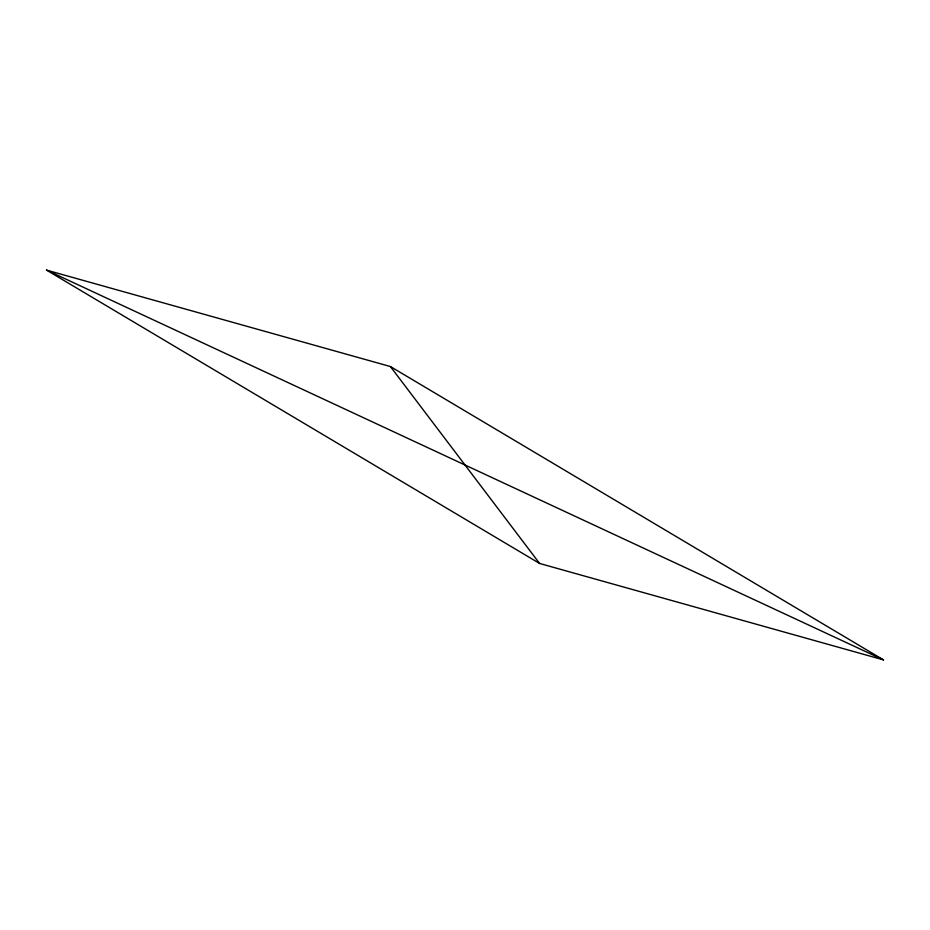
<?xml version="1.0" encoding="UTF-8"?>
<svg xmlns="http://www.w3.org/2000/svg" width="930" height="930" viewBox="0 0 930 930"><rect width="100%" height="100%" fill="white"/><g stroke="black" fill="none" stroke-linecap="round" stroke-linejoin="round"><path stroke-width="1.4" d="M46.5 270.107L390.402 366.536L883.5 659.893L539.598 563.464L46.5 270.107L883.5 659.893M390.402 366.536L539.598 563.464"/></g></svg>
